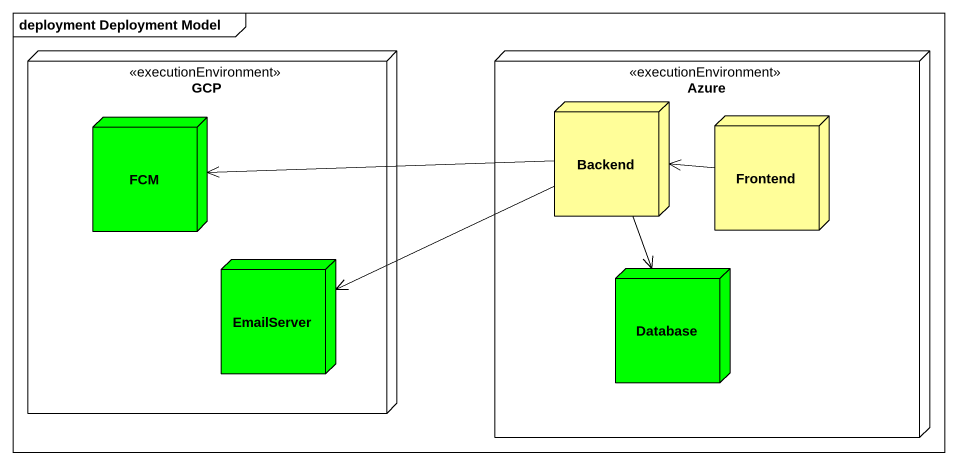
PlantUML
@startuml
mainframe deployment Deployment Model
node GCP <<executionEnvironment>> {
  node FCM #00FF00
  node EmailServer #00FF00
}
node Azure <<executionEnvironment>> {
  node Backend #FFFE99
  node Frontend #FFFE99
  node "Database" as Database_ #00FF00
}
Backend -left-> FCM
Backend -left-> EmailServer
Backend --> Database_
Frontend -left-> Backend
@enduml
